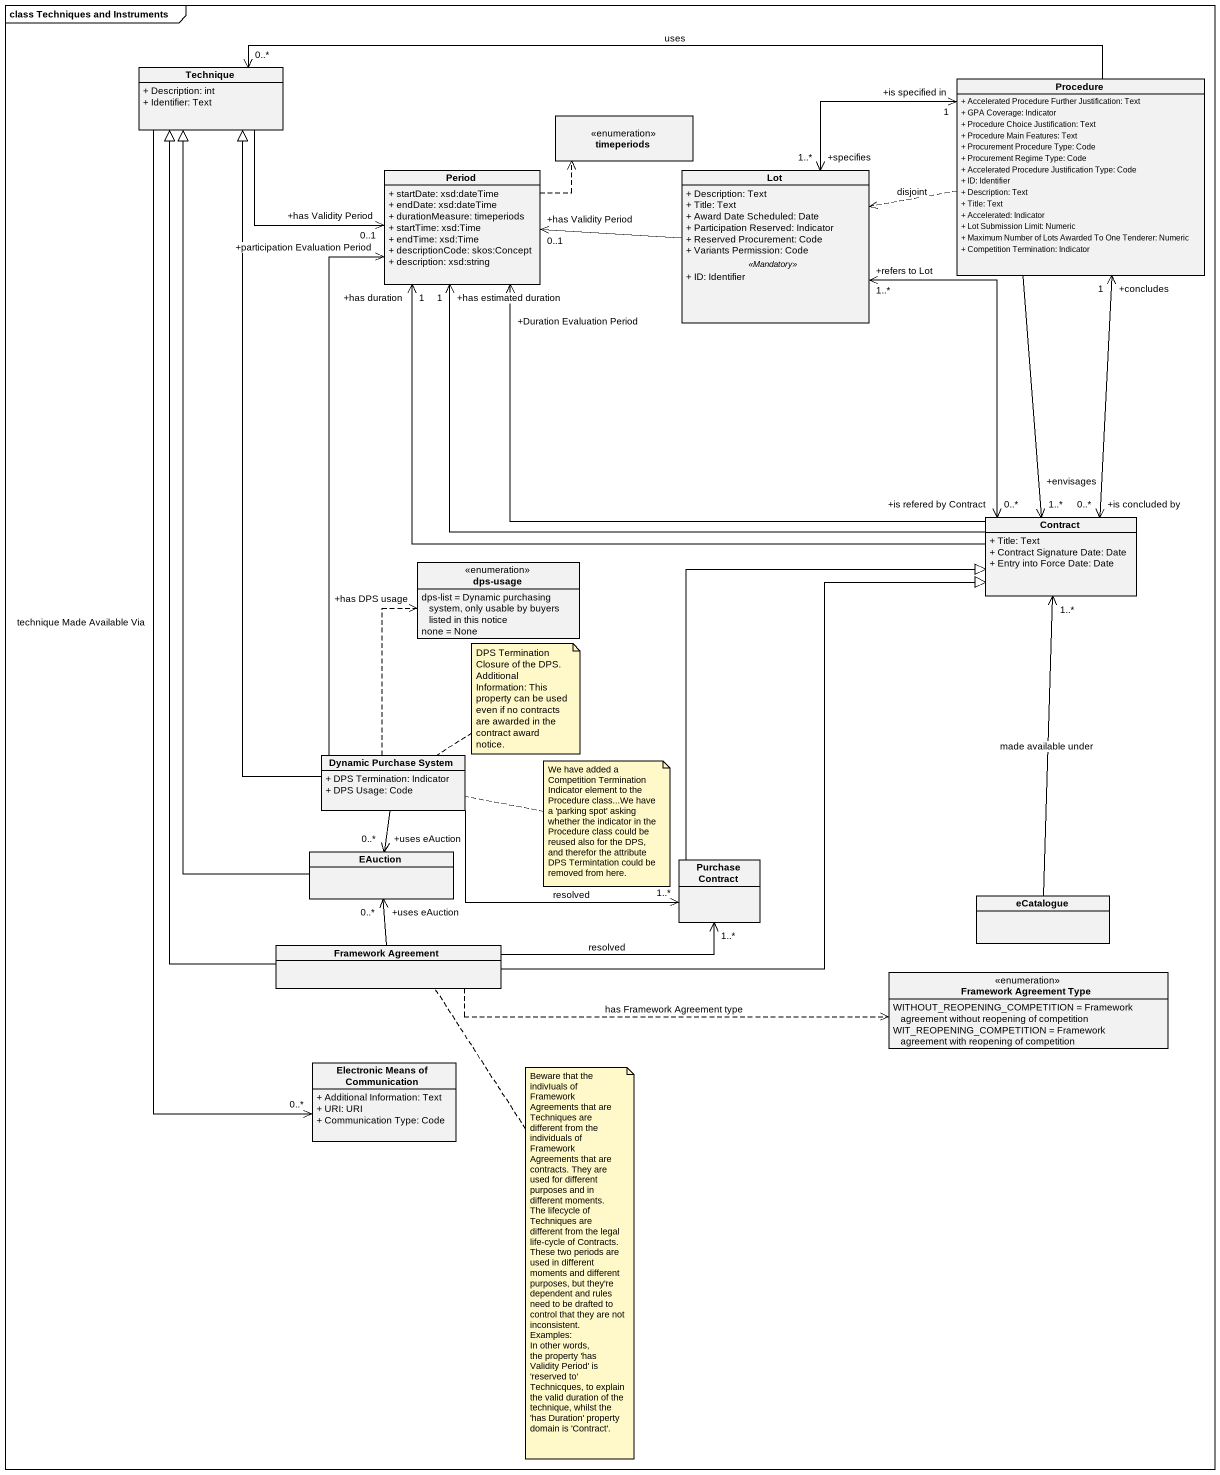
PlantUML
@startuml
mainframe class Techniques and Instruments
hide circle
hide empty members
skinparam classAttributeIconSize 0
class Technique {
  + Description: int
  + Identifier: Text
}
class Procedure {
  + Accelerated Procedure Further Justification: Text
  + GPA Coverage: Indicator
  + Procedure Choice Justification: Text
  + Procedure Main Features: Text
  + Procurement Procedure Type: Code
  + Procurement Regime Type: Code
  + Accelerated Procedure Justification Type: Code
  + ID: Identifier
  + Description: Text
  + Title: Text
  + Accelerated: Indicator
  + Lot Submission Limit: Numeric
  + Maximum Number of Lots Awarded To One Tenderer: Numeric
  + Competition Termination: Indicator
}
enum timeperiods
class Period {
  + startDate: xsd:dateTime
  + endDate: xsd:dateTime
  + durationMeasure: timeperiods
  + startTime: xsd:Time
  + endTime: xsd:Time
  + descriptionCode: skos:Concept
  + description: xsd:string
}
class Lot {
  + Description: Text
  + Title: Text
  + Award Date Scheduled: Date
  + Participation Reserved: Indicator
  + Reserved Procurement: Code
  + Variants Permission: Code
  .. <<Mandatory>> ..
  + ID: Identifier
}
class Contract {
  + Title: Text
  + Contract Signature Date: Date
  + Entry into Force Date: Date
}
enum "dps-usage" as dps_usage {
  dps-list = Dynamic purchasing system, only usable by buyers listed in this notice
  none = None
}
class "Dynamic Purchase System" as Dynamic_Purchase_System {
  + DPS Termination: Indicator
  + DPS Usage: Code
}
class EAuction
class "Purchase Contract" as Purchase_Contract
class eCatalogue
class "Framework Agreement" as Framework_Agreement
enum "Framework Agreement Type" as Framework_Agreement_Type {
  WITHOUT_REOPENING_COMPETITION = Framework agreement without reopening of competition
  WIT_REOPENING_COMPETITION = Framework agreement with reopening of competition
}
class "Electronic Means of Communication" as Electronic_Means_of {
  + Additional Information: Text
  + URI: URI
  + Communication Type: Code
}
Technique -right-> "+has Validity Period\n0..1" Period
Technique --> "0..*" Electronic_Means_of : technique Made Available Via
Procedure -left-> "0..*" Technique : uses
Procedure .left.> Lot : disjoint
Procedure "+is specified in\n1" <-left-> "+specifies\n1..*" Lot
Procedure "+concludes\n1" <--> "+is concluded by\n0..*" Contract
Procedure --> "+envisages\n1..*" Contract
Period .right.> timeperiods
Period "+has Validity Period\n0..1" <-right- Lot
Contract -left-> "+has duration\n1" Period
Contract -left-> "+has estimated duration\n1" Period
Contract -left-> "+Duration Evaluation Period" Period
Contract "+is refered by Contract\n0..*" <-up-> "+refers to Lot\n1..*" Lot
Dynamic_Purchase_System -up-|> Technique
Dynamic_Purchase_System -up-> "+participation Evaluation Period" Period
Dynamic_Purchase_System .up.> "+has DPS usage" dps_usage
Dynamic_Purchase_System --> "+uses eAuction\n0..*" EAuction
Dynamic_Purchase_System -right-> "1..*" Purchase_Contract : resolved
EAuction -up-|> Technique
Purchase_Contract -up-|> Contract
eCatalogue -up-> "1..*" Contract : made available under
Framework_Agreement -up-|> Technique
Framework_Agreement -up-|> Contract
Framework_Agreement -up-> "+uses eAuction\n0..*" EAuction
Framework_Agreement -right-> "1..*" Purchase_Contract : resolved
Framework_Agreement .right.> Framework_Agreement_Type : has Framework Agreement type
note top of Dynamic_Purchase_System
  DPS Termination
  Closure of the DPS.
  Additional Information: This property can be used even if no contracts are awarded in the contract award notice.
end note
note right of Dynamic_Purchase_System : We have added a Competition Termination Indicator element to the Procedure class...We have a 'parking spot' asking whether the indicator in the Procedure class could be reused also for the DPS, and therefor the attribute DPS Termintation could be removed from here.
note bottom of Framework_Agreement
  Beware that the indivIuals of Framework Agreements that are Techniques are different from the individuals of Framework Agreements that are contracts. They are used for different purposes and in different moments.
  The lifecycle of Techniques are different from the legal life-cycle of Contracts. These two periods are used in different moments and different purposes, but they're dependent and rules need to be drafted to control that they are not inconsistent.
  Examples:
  In other words,
  the property 'has Validity Period' is 'reserved to' Technicques, to explain the valid duration of the technique, whilst the 'has Duration' property domain is 'Contract'.
end note
@enduml
